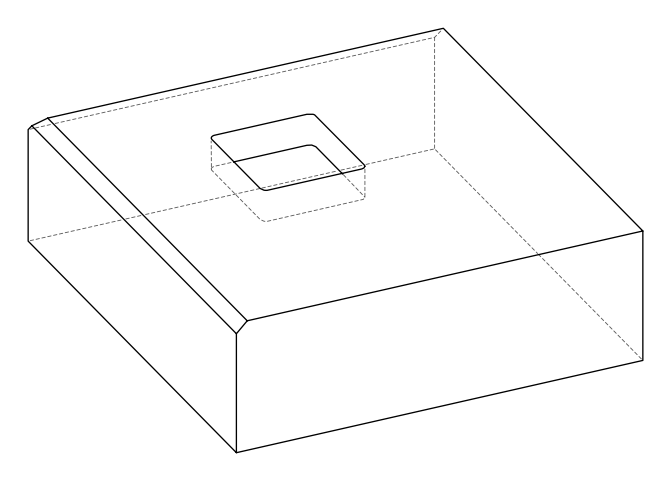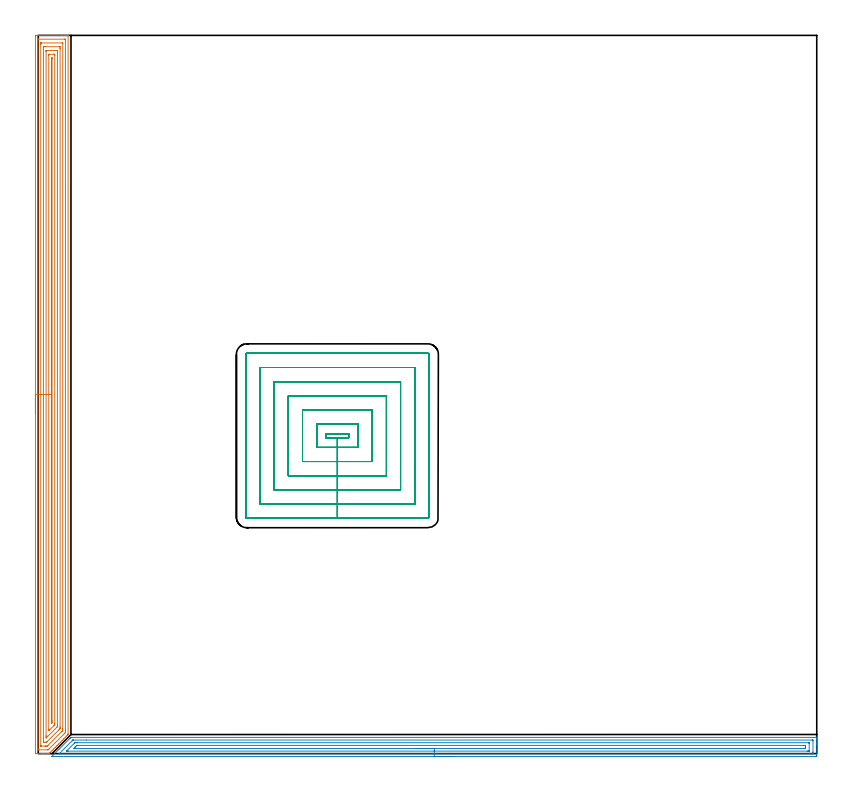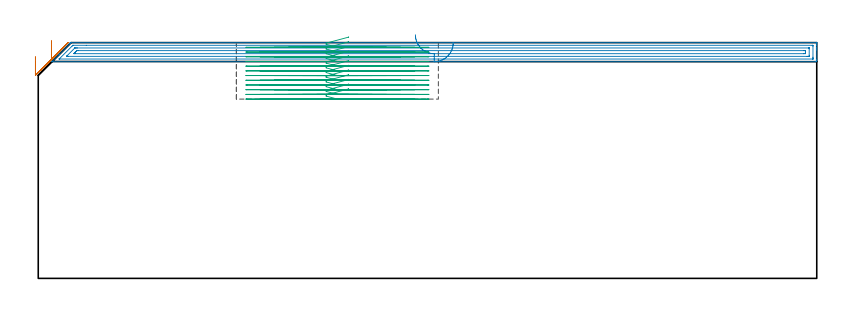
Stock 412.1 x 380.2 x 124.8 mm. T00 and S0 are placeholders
(PLAN: 3 operations, 1 tool changes, 68.6 min)
(1 AREA_MILL | FG_CHAMFER_SURFACE | UGT0205_001 | 21.32 min | 56891 mm3)
(2 AREA_MILL_1 | FG_CHAMFER_SURFACE_1 | UGT0205_001 | 13.03 min | 20286 mm3)
(3 MILL_RECTANGULAR_POCKET | POCKET_RECTANGULAR_STRAIGHT | NXT0201_013 | Follow Part, ap 2.5, ae 75% | 34.23 min | 310331 mm3)
(TOOL UGT0205_001 | Chamfer Mill 20 x 3 x 45 deg. | D20 FL50 Z2)
(TOOL NXT0201_013 | ENDMILL 10mm | D10 FL30 Z4)
(OP 1 AREA_MILL)
G17 G21 G94 G90
T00 M6
G54
G17 G0 G90 X-1.5 Y180.1 S1061 M3
G43 Z134.8 H0
Z117.5
G94 G1 Y180.138 Z116.628 F250.
Y180.252 Z115.764
Y180.441 Z114.912
Y180.703 Z114.08
Y181.037 Z113.274
Y181.44 Z112.5
Y181.908 Z111.764
Y182.44 Z111.072
Y183.029 Z110.429
Y183.672 Z109.84
Y184.364 Z109.308
Y185.1 Z108.84
Y185.874 Z108.437
Y186.68 Z108.103
Y187.512 Z107.841
Y188.363 Z107.652
Y189.228 Z107.538
Y190.1 Z107.5
Y379.296
X-1.499 Y379.576 Z107.501
X-1.493 Y380.183 Z107.504
X-1.492 Y380.193 Z107.506
X-0.887 Y380.2 Z108.11
X12.508 Z121.503
X13.941 Z122.937
X14.294 Z123.289
X15.001 Z124.
X15.315 Z124.315
X15.737 Y380.193 Z124.728
X15.805 Y380.19 Z124.795
X15.8 Y380.028 Z124.8
Y10.454
X15.803 Y10.113 Z124.793
X15.785 Y10.085 Z124.784
X15.485 Y9.785 Z124.485
X15.262 Y9.561 Z124.261
X14.368 Y8.667 Z123.367
X13.474 Y7.774 Z122.473
X12.58 Y6.88 Z121.579
X11.687 Y5.986 Z120.686
X10.793 Y5.092 Z119.792
X9.899 Y4.199 Z118.898
X9.005 Y3.305 Z118.004
X8.112 Y2.411 Z117.111
X7.218 Y1.517 Z116.217
X6.324 Y0.624 Z115.323
X6.257 Y0.555 Z115.253
X6.058 Y0.358 Z115.058
X6.026 Y0.326 Z115.026
X5.81 Y0.11 Z114.809
X5.726 Y0.028 Z114.724
X5.69 Y0.001 Z114.687
X5.364 Y0. Z114.362
X5.281 Z114.279
X4.471 Z113.466
X3.225 Z112.222
X2.685 Z111.679
X2.062 Z111.057
X-0.887 Y0.001 Z108.11
X-1.123 Y0.002 Z107.874
X-1.491 Y0.007 Z107.506
X-1.493 Y0.017 Z107.504
X-1.498 Y0.624 Z107.502
X-1.5 Y1.237 Z107.5
Y190.1
X-0.086 Z108.914
Y377.881
X-0.084 Y377.973 Z108.916
X-0.079 Y378.156 Z108.921
X-0.077 Y378.192 Z108.923
X-0.07 Y378.194 Z108.93
X-0.045 Y378.197 Z108.955
X0.006 Y378.199 Z109.006
X13.884 Z122.884
X14.294 Y378.192 Z123.294
X14.351 Y378.19 Z123.351
X14.379 Y378.179 Z123.379
X14.385 Y377.789 Z123.385
X14.386 Y12.151 Z123.386
X14.384 Y11.349 Z123.384
X14.383 Y11.26 Z123.383
X14.379 Y11.167 Z123.379
X14.371 Y11.132 Z123.371
X14.352 Y11.11 Z123.352
X14.294 Y11.047 Z123.294
X14. Y10.75 Z123.
X13.705 Y10.455 Z122.705
X5.661 Y2.411 Z114.661
X5.511 Y2.264 Z114.511
X5.364 Y2.123 Z114.364
X5.241 Y2.01 Z114.241
X5.123 Y2.006 Z114.123
X4.88 Y2.001 Z113.88
X0.416 Z109.416
X0.006 Y2.008 Z109.006
X-0.051 Y2.01 Z108.949
X-0.079 Y2.021 Z108.921
X-0.085 Y2.411 Z108.915
X-0.086 Y190.1 Z108.914
X1.328 Z110.328
X1.329 Y375.571 Z110.329
X1.33 Y376.001 Z110.33
X1.333 Y376.117 Z110.333
X1.335 Y376.172 Z110.335
X1.342 Y376.19 Z110.342
X1.395 Y376.193 Z110.395
X1.595 Y376.199 Z110.595
X12.706 Z121.706
X12.839 Y376.197 Z121.839
X12.944 Y376.191 Z121.944
X12.966 Y376.188 Z121.966
X12.968 Y376.181 Z121.968
X12.969 Y376.156 Z121.969
X12.971 Y376.001 Z121.971
Y13.136
X12.97 Y12.674 Z121.97
X12.966 Y12.243 Z121.966
X12.964 Y12.189 Z121.964
X12.932 Y12.143 Z121.932
X12.863 Y12.068 Z121.863
X12.774 Y11.976 Z121.774
X12.508 Y11.707 Z121.508
X12.329 Y11.528 Z121.329
X5.181 Y4.381 Z114.181
X4.996 Y4.199 Z113.996
X4.821 Y4.032 Z113.821
X4.661 Y4.009 Z113.661
X4.471 Y4.005 Z113.471
X3.776 Y4. Z112.776
X3.578 Z112.578
X1.593 Y4.001 Z110.593
X1.461 Y4.003 Z110.461
X1.356 Y4.009 Z110.356
X1.334 Y4.012 Z110.334
X1.332 Y4.019 Z110.332
X1.331 Y4.044 Z110.331
X1.329 Y4.199 Z110.329
X1.328 Y190.1 Z110.328
X2.743 Z111.743
Y373.32
X2.749 Y374.15 Z111.749
X2.759 Y374.19 Z111.759
X2.809 Y374.193 Z111.809
X2.919 Y374.197 Z111.919
X3.138 Y374.199 Z112.138
X3.578 Y374.2 Z112.578
X11.168 Y374.199 Z120.168
X11.384 Y374.197 Z120.384
X11.491 Y374.193 Z120.491
X11.541 Y374.19 Z120.541
X11.55 Y374.159 Z120.55
X11.557 Y373.378 Z120.557
Y373.32
Y14.088
X11.556 Y14.03 Z120.556
X11.545 Y13.206 Z120.545
X11.482 Y13.136 Z120.482
X11.104 Y12.754 Z120.104
X10.722 Y12.371 Z119.722
X4.851 Y6.5 Z113.851
X4.471 Y6.124 Z113.471
X4.4 Y6.057 Z113.4
X4.345 Y6.01 Z113.345
X4.237 Y6.007 Z113.237
X4.018 Y6.003 Z113.018
X3.578 Y6. Z112.578
X3.132 Y6.001 Z112.132
X2.916 Y6.003 Z111.916
X2.808 Y6.007 Z111.808
X2.759 Y6.01 Z111.759
X2.75 Y6.041 Z111.75
X2.743 Y6.822 Z111.743
Y6.88
Y190.1
X4.157 Z113.157
Y371.533
X4.159 Y371.845 Z113.159
X4.164 Y372.16 Z113.164
X4.165 Y372.191 Z113.165
X4.18 Y372.194 Z113.18
X4.221 Y372.197 Z113.221
X4.304 Y372.199 Z113.304
X4.471 Y372.2 Z113.471
X9.162 Z118.162
X9.829 Y372.198 Z118.829
X10.059 Y372.196 Z119.059
X10.124 Y372.19 Z119.124
X10.136 Y372.171 Z119.136
X10.138 Y372.117 Z119.138
X10.142 Y371.533 Z119.142
X10.143 Y371.218 Z119.143
Y14.924
X10.141 Y14.611 Z119.141
X10.138 Y14.32 Z119.138
X10.136 Y14.252 Z119.136
X10.086 Y14.196 Z119.086
X9.931 Y14.03 Z118.931
X4.471 Y8.569 Z113.471
X4.421 Y8.521 Z113.421
X4.321 Y8.427 Z113.321
X4.164 Y8.282 Z113.164
X4.162 Y8.354 Z113.162
X4.159 Y8.667 Z113.159
X4.157 Y8.981 Z113.157
Y9.561
Y190.1
X5.571 Z114.571
Y369.745
X5.574 Y370.088 Z114.574
X5.576 Y370.173 Z114.576
X5.577 Y370.187 Z114.577
X5.597 Y370.191 Z114.597
X5.651 Y370.195 Z114.651
X5.803 Y370.199 Z114.803
X8.043 Y370.2 Z117.043
X8.483 Y370.198 Z117.483
X8.678 Y370.192 Z117.678
X8.719 Y370.19 Z117.719
X8.722 Y370.119 Z117.722
X8.727 Y369.954 Z117.727
X8.728 Y369.745 Z117.728
X8.729 Y16.025 Z117.729
X8.728 Y15.818 Z117.728
X8.725 Y15.474 Z117.725
X8.722 Y15.305 Z117.722
X8.714 Y15.273 Z117.714
X8.694 Y15.249 Z117.694
X8.654 Y15.206 Z117.654
X8.376 Y14.924 Z117.376
X8.21 Y14.757 Z117.21
X5.695 Y12.243 Z114.695
X5.658 Y12.207 Z114.658
X5.65 Y12.2 Z114.65
X5.614 Y12.174 Z114.614
X5.577 Y12.154 Z114.577
X5.574 Y12.199 Z114.574
X5.573 Y12.243 Z114.573
X5.572 Y12.448 Z114.572
X5.571 Y12.929 Z114.571
Y190.1
X6.985 Z115.985
X6.986 Y367.958 Z115.986
X6.987 Y368.121 Z115.987
X6.99 Y368.176 Z115.99
X6.992 Y368.189 Z115.992
X7. Y368.192 Z116.
X7.029 Y368.196 Z116.029
X7.15 Y368.198 Z116.15
X7.231 Y368.197 Z116.231
X7.294 Y368.192 Z116.294
X7.308 Y368.189 Z116.308
X7.31 Y368.168 Z116.31
X7.312 Y368.122 Z116.312
X7.314 Y367.958 Z116.314
X7.315 Y367.793 Z116.315
Y17.44
X7.313 Y16.711 Z116.313
X7.312 Y16.549 Z116.312
X7.308 Y16.383 Z116.308
X7.297 Y16.306 Z116.297
X7.259 Y16.266 Z116.259
X7.15 Y16.154 Z116.15
X7.052 Y16.062 Z116.052
X6.992 Y16.014 Z115.992
X6.986 Y16.711 Z115.986
X6.985 Y190.1 Z115.985
Y190.972 Z116.023
Y191.836 Z116.137
Y192.688 Z116.326
Y193.52 Z116.588
Y194.326 Z116.922
Y195.1 Z117.325
Y195.836 Z117.794
Y196.528 Z118.325
Y197.171 Z118.914
Y197.76 Z119.557
Y198.291 Z120.25
Y198.76 Z120.985
Y199.163 Z121.759
Y199.497 Z122.565
Y199.759 Z123.397
Y199.948 Z124.249
Y200.062 Z125.114
Y200.1 Z125.985
G0 Z134.8
M5
M2
(OP 2 AREA_MILL_1)
G17 G21 G94 G90
T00 M6
G54
G17 G0 G90 X219.65 Y-1.5 S1061 M3
G43 Z134.8 H0
Z124.7
G94 G1 X219.612 Z123.828 F250.
X219.498 Z122.964
X219.309 Z122.112
X219.047 Z121.28
X218.713 Z120.474
X218.31 Z119.7
X217.841 Z118.964
X217.31 Z118.272
X216.721 Z117.629
X216.078 Z117.04
X215.386 Z116.508
X214.65 Z116.04
X213.876 Z115.637
X213.07 Z115.303
X212.238 Z115.041
X211.386 Z114.852
X210.522 Z114.738
X209.65 Z114.7
X7.32
X7.219 Y-1.495 Z114.703
X7.217 Y-1.494 Z114.704
X7.219 Y-1.48 Z114.718
X11.033 Y2.334 Z118.533
X16.745 Y8.045 Z124.244
X17.034 Y8.334 Z124.533
X17.305 Y8.594 Z124.792
X17.638 Y8.6 Z124.8
X411.932
X412.095 Z124.791
X412.096 Z124.79
X412.098 Y8.545 Z124.737
X412.1 Y8.155 Z124.355
Y7.785 Z123.985
Y7.116 Z123.311
Y5.89 Z122.087
Y5.333 Z121.527
Y4.72 Z120.915
Y-0.295 Z115.903
X412.097 Y-0.908 Z115.29
X412.093 Y-1.492 Z114.706
X412.073 Y-1.493 Z114.704
X411.486 Y-1.5 Z114.7
X209.65
Y-0.086 Z116.114
X11.317 Y-0.085 Z116.115
X11.177 Y-0.083 Z116.117
X11.086 Y-0.08 Z116.12
X11.081 Y-0.078 Z116.122
Y-0.075 Z116.125
X11.093 Y-0.059 Z116.141
X11.134 Y-0.016 Z116.184
X11.26 Y0.11 Z116.31
X17.953 Y6.802 Z123.002
X18.272 Y7.116 Z123.316
X18.326 Y7.164 Z123.364
X18.349 Y7.179 Z123.379
X18.392 Y7.182 Z123.382
X18.462 Y7.185 Z123.385
X25.424 Y7.186 Z123.386
X409.7 Y7.185 Z123.385
X409.769 Y7.184 Z123.384
X409.908 Y7.179 Z123.379
X410.09 Y7.167 Z123.367
X410.092 Y7.116 Z123.316
X410.098 Y6.718 Z122.918
X410.1 Y0.875 Z117.075
Y0.476 Z116.676
X410.096 Y-0.016 Z116.184
X410.093 Y-0.065 Z116.135
X410.092 Y-0.073 Z116.127
X410.07 Y-0.079 Z116.121
X409.979 Y-0.082 Z116.118
X409.839 Y-0.085 Z116.115
X409.769 Y-0.086 Z116.114
X209.65
Y1.328 Z117.528
X15.852 Y1.329 Z117.529
X15.397 Y1.33 Z117.53
X14.989 Y1.334 Z117.534
X14.959 Y1.335 Z117.535
X14.958 Y1.349 Z117.549
X14.959 Y1.357 Z117.557
X15.163 Y1.563 Z117.763
X15.366 Y1.767 Z117.967
X19.178 Y5.579 Z121.779
X19.261 Y5.66 Z121.86
X19.33 Y5.724 Z121.924
X19.375 Y5.763 Z121.963
X19.424 Y5.765 Z121.965
X19.879 Y5.77 Z121.97
X20.317 Y5.771 Z121.971
X20.771 Y5.772 Z121.972
X407.913 Y5.771 Z121.971
X408.06 Y5.77 Z121.97
X408.084 Y5.768 Z121.968
X408.089 Y5.766 Z121.966
X408.093 Y5.742 Z121.942
X408.098 Y5.643 Z121.843
X408.1 Y5.519 Z121.719
Y5.333 Z121.533
X408.099 Y1.582 Z117.782
X408.093 Y1.395 Z117.595
X408.09 Y1.345 Z117.545
X408.074 Y1.335 Z117.535
X408.023 Y1.332 Z117.532
X407.913 Y1.33 Z117.53
X407.46 Y1.329 Z117.529
X407.02 Y1.328 Z117.528
X209.65
Y2.743 Z118.943
X19.424
X19.339 Y2.744 Z118.944
X18.813 Y2.752 Z118.952
X19.067 Y3.015 Z119.215
X19.221 Y3.171 Z119.371
X19.424 Y3.376 Z119.576
X19.599 Y3.55 Z119.75
X19.958 Y3.908 Z120.108
X20.317 Y4.263 Z120.463
X20.41 Y4.349 Z120.549
X21.21 Y4.356 Z120.556
X21.295 Y4.357 Z120.557
X405.319
X406.052 Y4.351 Z120.551
X406.089 Y4.35 Z120.55
X406.092 Y4.306 Z120.506
X406.096 Y4.202 Z120.402
X406.099 Y3.994 Z120.194
X406.1 Y3.577 Z119.777
X406.099 Y3.118 Z119.318
X406.096 Y2.902 Z119.102
X406.091 Y2.794 Z118.994
X406.087 Y2.75 Z118.95
X406.038 Y2.748 Z118.948
X405.234 Y2.743 Z118.943
X405.15
X209.65
X208.778 Z118.981
X207.913 Z119.095
X207.062 Z119.283
X206.23 Z119.546
X205.424 Z119.88
X204.65 Z120.282
X203.914 Z120.751
X203.222 Z121.282
X202.579 Z121.872
X201.989 Z122.515
X201.458 Z123.207
X200.99 Z123.943
X200.587 Z124.716
X200.253 Z125.522
X199.991 Z126.354
X199.802 Z127.206
X199.688 Z128.071
X199.65 Z128.943
G0 Z134.8
M5
M2
(OP 3 MILL_RECTANGULAR_POCKET)
G17 G21 G94 G90
T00 M6
G54
G17 G0 G90 X164.3 Y169.055 S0 M3
G43 Z134.8 H0
Z127.8
G94 G1 Y169.4 Z127.707 F250.
X152.4 Z124.519
Y167.1 Z123.903
X158.35 Z122.308
X164.3 F500.
Y169.4
X152.4
Y167.1
X158.35
Y162.1
X169.3
Y174.4
X147.4
Y162.1
X158.35
Y154.6
X176.8
Y181.9
X139.9
Y154.6
X158.35
Y147.1
X184.3
Y189.4
X132.4
Y147.1
X158.35
Y139.6
X191.8
Y196.9
X124.9
Y139.6
X158.35
Y132.1
X199.3
Y204.4
X117.4
Y132.1
X158.35
Y124.6
X206.3
G3 X206.8 Y125.1 R0.5
G1 Y211.4
G3 X206.3 Y211.9 R0.5
G1 X110.4
G3 X109.9 Y211.4 R0.5
G1 Y125.1
G3 X110.4 Y124.6 R0.5
G1 X158.35
X159.35
G0 X164.3 Y169.055 Z125.308
G1 Y169.4 Z125.216 F250.
X152.4 Z122.027
Y167.1 Z121.411
X158.35 Z119.817
X164.3 F500.
Y169.4
X152.4
Y167.1
X158.35
Y162.1
X169.3
Y174.4
X147.4
Y162.1
X158.35
Y154.6
X176.8
Y181.9
X139.9
Y154.6
X158.35
Y147.1
X184.3
Y189.4
X132.4
Y147.1
X158.35
Y139.6
X191.8
Y196.9
X124.9
Y139.6
X158.35
Y132.1
X199.3
Y204.4
X117.4
Y132.1
X158.35
Y124.6
X206.3
G3 X206.8 Y125.1 R0.5
G1 Y211.4
G3 X206.3 Y211.9 R0.5
G1 X110.4
G3 X109.9 Y211.4 R0.5
G1 Y125.1
G3 X110.4 Y124.6 R0.5
G1 X158.35
X159.35
G0 X164.3 Y169.055 Z122.817
G1 Y169.4 Z122.724 F250.
X152.4 Z119.536
Y167.1 Z118.919
X158.35 Z117.325
X164.3 F500.
Y169.4
X152.4
Y167.1
X158.35
Y162.1
X169.3
Y174.4
X147.4
Y162.1
X158.35
Y154.6
X176.8
Y181.9
X139.9
Y154.6
X158.35
Y147.1
X184.3
Y189.4
X132.4
Y147.1
X158.35
Y139.6
X191.8
Y196.9
X124.9
Y139.6
X158.35
Y132.1
X199.3
Y204.4
X117.4
Y132.1
X158.35
Y124.6
X206.3
G3 X206.8 Y125.1 R0.5
G1 Y211.4
G3 X206.3 Y211.9 R0.5
G1 X110.4
G3 X109.9 Y211.4 R0.5
G1 Y125.1
G3 X110.4 Y124.6 R0.5
G1 X158.35
X159.35
G0 X164.3 Y169.055 Z120.325
G1 Y169.4 Z120.232 F250.
X152.4 Z117.044
Y167.1 Z116.428
X158.35 Z114.833
X164.3 F500.
Y169.4
X152.4
Y167.1
X158.35
Y162.1
X169.3
Y174.4
X147.4
Y162.1
X158.35
Y154.6
X176.8
Y181.9
X139.9
Y154.6
X158.35
Y147.1
X184.3
Y189.4
X132.4
Y147.1
X158.35
Y139.6
X191.8
Y196.9
X124.9
Y139.6
X158.35
Y132.1
X199.3
Y204.4
X117.4
Y132.1
X158.35
Y124.6
X206.3
G3 X206.8 Y125.1 R0.5
G1 Y211.4
G3 X206.3 Y211.9 R0.5
G1 X110.4
G3 X109.9 Y211.4 R0.5
G1 Y125.1
G3 X110.4 Y124.6 R0.5
G1 X158.35
X159.35
G0 X164.3 Y169.055 Z117.833
G1 Y169.4 Z117.741 F250.
X152.4 Z114.552
Y167.1 Z113.936
X158.35 Z112.342
X164.3 F500.
Y169.4
X152.4
Y167.1
X158.35
Y162.1
X169.3
Y174.4
X147.4
Y162.1
X158.35
Y154.6
X176.8
Y181.9
X139.9
Y154.6
X158.35
Y147.1
X184.3
Y189.4
X132.4
Y147.1
X158.35
Y139.6
X191.8
Y196.9
X124.9
Y139.6
X158.35
Y132.1
X199.3
Y204.4
X117.4
Y132.1
X158.35
Y124.6
X206.3
G3 X206.8 Y125.1 R0.5
G1 Y211.4
G3 X206.3 Y211.9 R0.5
G1 X110.4
G3 X109.9 Y211.4 R0.5
G1 Y125.1
G3 X110.4 Y124.6 R0.5
G1 X158.35
X159.35
G0 X164.3 Y169.055 Z115.342
G1 Y169.4 Z115.249 F250.
X152.4 Z112.061
Y167.1 Z111.444
X158.35 Z109.85
X164.3 F500.
Y169.4
X152.4
Y167.1
X158.35
Y162.1
X169.3
Y174.4
X147.4
Y162.1
X158.35
Y154.6
X176.8
Y181.9
X139.9
Y154.6
X158.35
Y147.1
X184.3
Y189.4
X132.4
Y147.1
X158.35
Y139.6
X191.8
Y196.9
X124.9
Y139.6
X158.35
Y132.1
X199.3
Y204.4
X117.4
Y132.1
X158.35
Y124.6
X206.3
G3 X206.8 Y125.1 R0.5
G1 Y211.4
G3 X206.3 Y211.9 R0.5
G1 X110.4
G3 X109.9 Y211.4 R0.5
G1 Y125.1
G3 X110.4 Y124.6 R0.5
G1 X158.35
X159.35
G0 X164.3 Y169.055 Z112.85
G1 Y169.4 Z112.757 F250.
X152.4 Z109.569
Y167.1 Z108.953
X158.35 Z107.358
X164.3 F500.
Y169.4
X152.4
Y167.1
X158.35
Y162.1
X169.3
Y174.4
X147.4
Y162.1
X158.35
Y154.6
X176.8
Y181.9
X139.9
Y154.6
X158.35
Y147.1
X184.3
Y189.4
X132.4
Y147.1
X158.35
Y139.6
X191.8
Y196.9
X124.9
Y139.6
X158.35
Y132.1
X199.3
Y204.4
X117.4
Y132.1
X158.35
Y124.6
X206.3
G3 X206.8 Y125.1 R0.5
G1 Y211.4
G3 X206.3 Y211.9 R0.5
G1 X110.4
G3 X109.9 Y211.4 R0.5
G1 Y125.1
G3 X110.4 Y124.6 R0.5
G1 X158.35
X159.35
G0 X164.3 Y169.055 Z110.358
G1 Y169.4 Z110.266 F250.
X152.4 Z107.077
Y167.1 Z106.461
X158.35 Z104.867
X164.3 F500.
Y169.4
X152.4
Y167.1
X158.35
Y162.1
X169.3
Y174.4
X147.4
Y162.1
X158.35
Y154.6
X176.8
Y181.9
X139.9
Y154.6
X158.35
Y147.1
X184.3
Y189.4
X132.4
Y147.1
X158.35
Y139.6
X191.8
Y196.9
X124.9
Y139.6
X158.35
Y132.1
X199.3
Y204.4
X117.4
Y132.1
X158.35
Y124.6
X206.3
G3 X206.8 Y125.1 R0.5
G1 Y211.4
G3 X206.3 Y211.9 R0.5
G1 X110.4
G3 X109.9 Y211.4 R0.5
G1 Y125.1
G3 X110.4 Y124.6 R0.5
G1 X158.35
X159.35
G0 X164.3 Y169.055 Z107.867
G1 Y169.4 Z107.774 F250.
X152.4 Z104.586
Y167.1 Z103.969
X158.35 Z102.375
X164.3 F500.
Y169.4
X152.4
Y167.1
X158.35
Y162.1
X169.3
Y174.4
X147.4
Y162.1
X158.35
Y154.6
X176.8
Y181.9
X139.9
Y154.6
X158.35
Y147.1
X184.3
Y189.4
X132.4
Y147.1
X158.35
Y139.6
X191.8
Y196.9
X124.9
Y139.6
X158.35
Y132.1
X199.3
Y204.4
X117.4
Y132.1
X158.35
Y124.6
X206.3
G3 X206.8 Y125.1 R0.5
G1 Y211.4
G3 X206.3 Y211.9 R0.5
G1 X110.4
G3 X109.9 Y211.4 R0.5
G1 Y125.1
G3 X110.4 Y124.6 R0.5
G1 X158.35
X159.35
G0 X164.3 Y169.055 Z105.375
G1 Y169.4 Z105.282 F250.
X152.4 Z102.094
Y167.1 Z101.478
X158.35 Z99.883
X164.3 F500.
Y169.4
X152.4
Y167.1
X158.35
Y162.1
X169.3
Y174.4
X147.4
Y162.1
X158.35
Y154.6
X176.8
Y181.9
X139.9
Y154.6
X158.35
Y147.1
X184.3
Y189.4
X132.4
Y147.1
X158.35
Y139.6
X191.8
Y196.9
X124.9
Y139.6
X158.35
Y132.1
X199.3
Y204.4
X117.4
Y132.1
X158.35
Y124.6
X206.3
G3 X206.8 Y125.1 R0.5
G1 Y211.4
G3 X206.3 Y211.9 R0.5
G1 X110.4
G3 X109.9 Y211.4 R0.5
G1 Y125.1
G3 X110.4 Y124.6 R0.5
G1 X158.35
X159.35
G0 X164.3 Y169.055 Z102.883
G1 Y169.4 Z102.791 F250.
X152.4 Z99.602
Y167.1 Z98.986
X158.35 Z97.392
X164.3 F500.
Y169.4
X152.4
Y167.1
X158.35
Y162.1
X169.3
Y174.4
X147.4
Y162.1
X158.35
Y154.6
X176.8
Y181.9
X139.9
Y154.6
X158.35
Y147.1
X184.3
Y189.4
X132.4
Y147.1
X158.35
Y139.6
X191.8
Y196.9
X124.9
Y139.6
X158.35
Y132.1
X199.3
Y204.4
X117.4
Y132.1
X158.35
Y124.6
X206.3
G3 X206.8 Y125.1 R0.5
G1 Y211.4
G3 X206.3 Y211.9 R0.5
G1 X110.4
G3 X109.9 Y211.4 R0.5
G1 Y125.1
G3 X110.4 Y124.6 R0.5
G1 X158.35
X159.35
G0 X164.3 Y169.055 Z100.392
G1 Y169.4 Z100.299 F250.
X152.4 Z97.111
Y167.1 Z96.494
X158.35 Z94.9
X164.3 F500.
Y169.4
X152.4
Y167.1
X158.35
Y162.1
X169.3
Y174.4
X147.4
Y162.1
X158.35
Y154.6
X176.8
Y181.9
X139.9
Y154.6
X158.35
Y147.1
X184.3
Y189.4
X132.4
Y147.1
X158.35
Y139.6
X191.8
Y196.9
X124.9
Y139.6
X158.35
Y132.1
X199.3
Y204.4
X117.4
Y132.1
X158.35
Y124.6
X206.3
G3 X206.8 Y125.1 R0.5
G1 Y211.4
G3 X206.3 Y211.9 R0.5
G1 X110.4
G3 X109.9 Y211.4 R0.5
G1 Y125.1
G3 X110.4 Y124.6 R0.5
G1 X158.35
X159.35
G0 Z134.8
M5
M2
